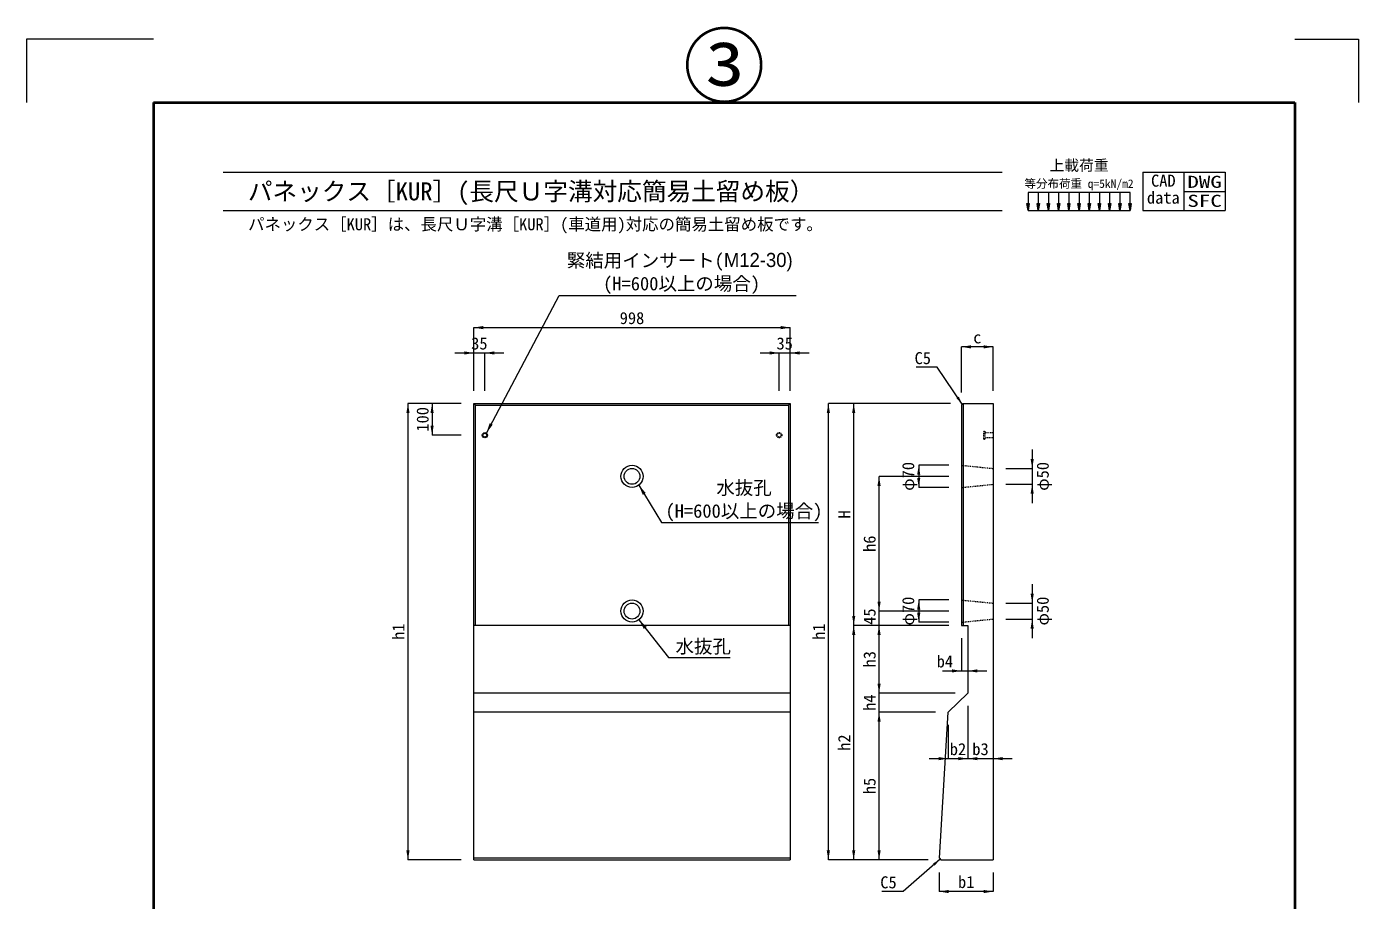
# Model space of a CAD drawing. Units: millimetres at full size, sheet at 1:20. Extents: x -5417 to 12733, y 2858 to 10283.
# Drawn here: x 8533 to 12733, y 7516 to 10273 of the extents above; entities that cross this region are included whole.
import ezdxf
from ezdxf.enums import TextEntityAlignment as Align

# ---------------------------------------------------------------- set-up
doc = ezdxf.new("R2010")
doc.units = ezdxf.units.MM
doc.header["$LTSCALE"] = 20
doc.linetypes.add('USER1', pattern=[0.27, 0.15, -0.12])
doc.linetypes.add('USER2', pattern=[0.27, 0.15, -0.12])
for name, color, linetype, lineweight in [('0_2', 7, 'Continuous', 13), ('Defpoints_3', 8, 'Continuous', 0), ('図枠', 7, 'Continuous', 5), ('寸法線', 7, 'Continuous', 9), ('引出線', 4, 'Continuous', 9), ('本体', 2, 'Continuous', 20), ('ｲﾝｻｰﾄ', 3, 'USER2', 9)]:
    doc.layers.add(name, color=color, linetype=linetype, lineweight=lineweight)
doc.layers.add('補助線', color=1, linetype='Continuous')
doc.styles.add('ＭＳ ゴシック', font='')
doc.styles.add('ＭＳ Ｐゴシック', font='')
doc.styles.get('ＭＳ ゴシック').set_extended_font_data('MS Gothic')
doc.styles.get('ＭＳ Ｐゴシック').set_extended_font_data('MS PGothic')

# ---------------------------------------------------------------- blocks, each defined once
blk = doc.blocks.new('filled_arrow')
at = {"color": 0, "linetype": 'Continuous', "lineweight": -2}
blk.add_solid([(7.5, 1.25), (0, 0), (7.5, -1.25)], dxfattribs=at)

msp = doc.modelspace()

# ---------------------------------------------------------------- hatches: boundary and pattern name
at = {"layer": '0_2'}
for points in [[(11687.82, 9714.91), (11695.02, 9714.91), (11691.42, 9693.31)], [(11720.01, 9714.91), (11727.21, 9714.91), (11723.61, 9693.31)], [(11752.19, 9714.91), (11759.39, 9714.91), (11755.79, 9693.31)], [(11784.38, 9714.91), (11791.58, 9714.91), (11787.98, 9693.31)], [(11816.56, 9714.91), (11823.76, 9714.91), (11820.16, 9693.31)], [(11848.75, 9714.91), (11855.95, 9714.91), (11852.35, 9693.31)], [(11880.93, 9714.91), (11888.13, 9714.91), (11884.53, 9693.31)], [(11913.11, 9714.91), (11920.31, 9714.91), (11916.71, 9693.31)], [(11945.3, 9714.91), (11952.5, 9714.91), (11948.9, 9693.31)], [(11977.48, 9714.91), (11984.68, 9714.91), (11981.08, 9693.31)], [(12009.67, 9714.91), (12016.87, 9714.91), (12013.27, 9693.31)]]:
    msp.add_hatch(color=256, dxfattribs=at).paths.add_polyline_path(points)

# ---------------------------------------------------------------- linework, layer by layer
for p, q in [((12053.27, 9813.31), (12313.27, 9813.31)), ((12053.27, 9813.31), (12053.27, 9693.31)), ((12183.27, 9813.31), (12183.27, 9693.31)), ((12313.27, 9813.31), (12313.27, 9693.31)), ((12013.27, 9750.1), (11691.42, 9750.1)), ((11691.42, 9750.1), (11691.42, 9693.31)), ((11723.61, 9750.1), (11723.61, 9693.31)), ((11755.79, 9750.1), (11755.79, 9693.31)), ((11787.98, 9750.1), (11787.98, 9693.31)), ((11820.16, 9750.1), (11820.16, 9693.31)), ((11852.35, 9750.1), (11852.35, 9693.31)), ((11884.53, 9750.1), (11884.53, 9693.31)), ((11916.71, 9750.1), (11916.71, 9693.31)), ((11948.9, 9750.1), (11948.9, 9693.31)), ((11981.08, 9750.1), (11981.08, 9693.31)), ((12013.27, 9693.31), (12013.27, 9750.1)), ((12183.27, 9753.31), (12313.27, 9753.31)), ((11691.42, 9693.31), (12013.27, 9693.31)), ((12053.27, 9693.31), (12313.27, 9693.31))]:
    msp.add_line(p, q, dxfattribs=at)
for points in [[(11687.82, 9714.91), (11695.02, 9714.91), (11691.42, 9693.31)], [(11720.01, 9714.91), (11727.21, 9714.91), (11723.61, 9693.31)], [(11752.19, 9714.91), (11759.39, 9714.91), (11755.79, 9693.31)], [(11784.38, 9714.91), (11791.58, 9714.91), (11787.98, 9693.31)], [(11816.56, 9714.91), (11823.76, 9714.91), (11820.16, 9693.31)], [(11848.75, 9714.91), (11855.95, 9714.91), (11852.35, 9693.31)], [(11880.93, 9714.91), (11888.13, 9714.91), (11884.53, 9693.31)], [(11913.11, 9714.91), (11920.31, 9714.91), (11916.71, 9693.31)], [(11945.3, 9714.91), (11952.5, 9714.91), (11948.9, 9693.31)], [(11977.48, 9714.91), (11984.68, 9714.91), (11981.08, 9693.31)], [(12009.67, 9714.91), (12016.87, 9714.91), (12013.27, 9693.31)]]:
    msp.add_lwpolyline(points, close=True, dxfattribs=at)
at = {"layer": 'Defpoints_3', "color": 7, "lineweight": 13}
for p, q in [((8533.27, 10233.31), (8533.27, 10033.31)), ((8933.27, 10233.31), (8533.27, 10233.31)), ((12533.27, 10233.31), (12733.27, 10233.31)), ((12733.27, 10233.31), (12733.27, 10033.31))]:
    msp.add_line(p, q, dxfattribs=at)
at = {"layer": '図枠', "lineweight": 40}
for p, q in [((8933.27, 10033.31), (12533.27, 10033.31)), ((8933.27, 10033.31), (8933.27, 4493.31)), ((12533.27, 10033.31), (12533.27, 4493.31))]:
    msp.add_line(p, q, dxfattribs=at)
at = {"layer": '図枠', "lineweight": 13}
for p, q in [((9153.27, 9813.31), (11609.64, 9813.31)), ((9153.27, 9693.31), (11609.64, 9693.31))]:
    msp.add_line(p, q, dxfattribs=at)
at = {"layer": '寸法線'}
for p, q in [((9943.51, 9323.36), (10941.51, 9323.36)), ((9943.51, 9123.95), (9943.51, 9323.36)), ((10941.51, 9123.95), (10941.51, 9323.36)), ((9883.51, 9243.36), (10038.51, 9243.36)), ((9943.51, 9123.95), (9943.51, 9243.36)), ((9978.51, 9123.95), (9978.51, 9243.36)), ((10846.51, 9243.36), (11001.51, 9243.36)), ((10906.51, 9123.95), (10906.51, 9243.36)), ((10941.51, 9123.95), (10941.51, 9243.36)), ((11581.59, 9262.65), (11481.59, 9262.65)), ((11481.59, 9118.95), (11481.59, 9262.65)), ((11581.59, 9123.95), (11581.59, 9262.65)), ((9735.87, 9083.95), (9735.87, 7643.95)), ((9903.51, 9083.95), (9735.87, 9083.95)), ((9811.98, 9083.95), (9811.98, 8983.95)), ((9903.51, 9083.95), (9811.98, 9083.95)), ((11061.68, 7643.95), (11061.68, 9083.95)), ((11446.59, 9083.95), (11061.68, 9083.95)), ((11141.68, 8383.95), (11141.68, 9083.95)), ((11446.59, 9083.95), (11141.68, 9083.95)), ((9903.51, 8983.95), (9811.98, 8983.95)), ((11704.55, 8938.95), (11704.55, 8768.95)), ((11346.73, 8888.95), (11346.73, 8818.95)), ((11441.59, 8888.95), (11346.73, 8888.95)), ((11621.59, 8878.95), (11704.55, 8878.95)), ((11221.68, 8428.95), (11221.68, 8853.95)), ((11441.59, 8853.95), (11221.68, 8853.95)), ((11621.59, 8828.95), (11704.55, 8828.95)), ((11441.59, 8818.95), (11346.73, 8818.95)), ((11221.68, 8323.95), (11221.68, 8488.95)), ((11704.55, 8513.95), (11704.55, 8343.95)), ((11346.73, 8463.95), (11346.73, 8393.95)), ((11441.59, 8463.95), (11346.73, 8463.95)), ((11621.59, 8453.95), (11704.55, 8453.95)), ((11441.59, 8428.95), (11221.68, 8428.95)), ((11441.59, 8428.95), (11221.68, 8428.95)), ((11621.59, 8403.95), (11704.55, 8403.95)), ((11141.68, 7643.95), (11141.68, 8383.95)), ((11441.59, 8383.95), (11141.68, 8383.95)), ((11441.59, 8383.95), (11141.68, 8383.95)), ((11221.68, 8169.95), (11221.68, 8383.95)), ((11441.59, 8383.95), (11221.68, 8383.95)), ((11441.59, 8383.95), (11221.68, 8383.95)), ((11441.59, 8393.95), (11346.73, 8393.95)), ((11481.59, 8343.95), (11481.59, 8240.14)), ((11501.59, 8343.95), (11501.59, 8240.14)), ((11421.59, 8240.14), (11561.59, 8240.14)), ((11221.68, 8049.95), (11221.68, 8229.95)), ((11461.59, 8169.95), (11221.68, 8169.95)), ((11461.59, 8169.95), (11221.68, 8169.95)), ((11221.68, 7643.95), (11221.68, 8109.95)), ((11399.59, 8109.95), (11221.68, 8109.95)), ((11399.59, 8109.95), (11221.68, 8109.95)), ((11501.59, 8129.95), (11501.59, 7963.44)), ((11501.59, 8129.95), (11501.59, 7963.44)), ((11581.59, 8129.95), (11581.59, 7963.44)), ((11439.59, 8069.95), (11439.59, 7963.44)), ((11379.59, 7963.44), (11561.59, 7963.44)), ((11441.59, 7963.44), (11641.59, 7963.44)), ((9903.51, 7643.95), (9735.87, 7643.95)), ((11376.59, 7643.95), (11061.68, 7643.95)), ((11376.59, 7643.95), (11141.68, 7643.95)), ((11371.59, 7643.95), (11221.68, 7643.95)), ((11411.59, 7603.95), (11411.59, 7544.16)), ((11581.59, 7603.95), (11581.59, 7544.16)), ((11581.59, 7544.16), (11411.59, 7544.16))]:
    msp.add_line(p, q, dxfattribs=at)
at = {"layer": '引出線'}
for points in [[(9983.19, 8990.74), (10213.16, 9425.05), (10960.02, 9425.05)], [(11484.09, 9081.45), (11405.32, 9198.11), (11338.42, 9198.11)], [(10464.12, 8826.42), (10535.9, 8708.54), (11030.77, 8708.54)], [(10464.12, 8401.42), (10557.27, 8282.7), (10751.76, 8282.7)], [(11414.24, 7646.45), (11297.22, 7544.16), (11230.32, 7544.16)]]:
    msp.add_lwpolyline(points, dxfattribs=at)
at = {"layer": '本体', "lineweight": 13}
for p, q in [((9943.51, 9083.95), (10941.51, 9083.95)), ((9943.51, 7643.95), (9943.51, 9083.95)), ((10941.51, 9083.95), (10941.51, 7643.95)), ((11486.59, 9083.95), (11481.59, 9078.95)), ((11481.59, 9078.95), (11481.59, 8383.95)), ((11486.59, 9083.95), (11581.59, 9083.95)), ((11581.59, 9083.95), (11581.59, 7643.95)), ((10941.51, 8383.95), (9943.51, 8383.95)), ((11481.59, 8383.95), (11501.59, 8383.95)), ((11501.59, 8383.95), (11501.59, 8169.95)), ((10941.51, 8169.95), (9943.51, 8169.95)), ((11501.59, 8169.95), (11439.59, 8109.95)), ((10941.51, 8109.95), (9943.51, 8109.95)), ((11411.89, 7648.94), (11439.59, 8109.95)), ((11411.89, 7648.94), (11416.59, 7643.95)), ((9943.51, 7643.95), (10941.51, 7643.95)), ((11416.59, 7643.95), (11581.59, 7643.95))]:
    msp.add_line(p, q, dxfattribs=at)
at = {"layer": '本体', "lineweight": 5}
for p, q in [((9948.51, 9078.95), (9943.51, 9083.95)), ((9948.51, 9078.95), (10936.51, 9078.95)), ((9948.51, 8383.95), (9948.51, 9078.95)), ((10936.51, 9078.95), (10941.51, 9083.95)), ((10936.51, 9078.95), (10936.51, 8383.95)), ((11486.59, 9083.95), (11486.59, 8383.95)), ((10941.51, 7648.94), (9943.51, 7648.94))]:
    msp.add_line(p, q, dxfattribs=at)
at = {"layer": '本体', "linetype": 'USER1', "lineweight": 13}
for p, q in [((11481.59, 8888.95), (11581.59, 8878.95)), ((11481.59, 8818.95), (11581.59, 8828.95)), ((11481.59, 8463.95), (11581.59, 8453.95)), ((11481.59, 8393.95), (11581.59, 8403.95))]:
    msp.add_line(p, q, dxfattribs=at)
at = {"layer": '本体', "lineweight": 13}
for centre in [(10442.51, 8853.95), (10442.51, 8428.95)]:
    msp.add_circle(centre, 35, dxfattribs=at)
at = {"layer": '本体', "lineweight": 5}
for centre in [(10442.51, 8853.95), (10442.51, 8428.95)]:
    msp.add_circle(centre, 25, dxfattribs=at)
at = {"layer": 'ｲﾝｻｰﾄ'}
for p, q in [((11551.59, 8971.45), (11551.59, 8996.45)), ((11551.59, 8996.45), (11555.59, 8996.45)), ((11555.59, 8996.45), (11555.59, 8971.45)), ((11555.59, 8992.2), (11581.59, 8992.2)), ((11581.59, 8992.2), (11581.59, 8975.7)), ((11555.59, 8971.45), (11551.59, 8971.45)), ((11551.59, 8971.45), (11555.59, 8971.45)), ((11555.59, 8971.45), (11551.59, 8971.45)), ((11581.59, 8975.7), (11555.59, 8975.7))]:
    msp.add_line(p, q, dxfattribs=at)
at = {"layer": 'ｲﾝｻｰﾄ', "linetype": 'Continuous'}
for radius in [8.25, 6]:
    msp.add_circle((9978.51, 8983.95), radius, dxfattribs=at)
at = {"layer": 'ｲﾝｻｰﾄ'}
for radius in [8.25, 6]:
    msp.add_circle((10906.51, 8983.95), radius, dxfattribs=at)

# ---------------------------------------------------------------- block references
at = {"layer": '寸法線', "xscale": 4, "yscale": 4}
for p in [(9943.51, 9323.36), (9978.51, 9243.36), (10941.51, 9243.36), (11481.59, 9262.65), (11501.59, 8240.14), (11501.59, 7963.44), (11581.59, 7963.44), (11411.59, 7544.16)]:
    msp.add_blockref('filled_arrow', p, dxfattribs=at)
for p, rotation in [((10941.51, 9323.36), 180), ((9943.51, 9243.36), 180), ((10906.51, 9243.36), 180), ((11581.59, 9262.65), 180), ((9735.87, 9083.95), 270), ((9811.98, 9083.95), 270), ((11061.68, 9083.95), 270), ((11141.68, 9083.95), 270), ((9811.98, 8983.95), 90), ((11704.55, 8878.95), 90), ((11346.73, 8888.95), 270), ((11221.68, 8853.95), 270), ((11346.73, 8818.95), 90), ((11704.55, 8828.95), 270), ((11221.68, 8428.95), 90), ((11221.68, 8428.95), 90), ((11346.73, 8463.95), 270), ((11704.55, 8453.95), 90), ((11141.68, 8383.95), 90), ((11346.73, 8393.95), 90), ((11704.55, 8403.95), 270), ((11141.68, 8383.95), 270), ((11221.68, 8383.95), 270), ((11221.68, 8383.95), 270), ((11481.59, 8240.14), 180), ((11221.68, 8169.95), 90), ((11221.68, 8169.95), 90), ((11221.68, 8109.95), 270), ((11221.68, 8109.95), 270), ((11439.59, 7963.44), 180), ((11501.59, 7963.44), 180), ((9735.87, 7643.95), 90), ((11061.68, 7643.95), 90), ((11141.68, 7643.95), 90), ((11221.68, 7643.95), 90), ((11581.59, 7544.16), 180)]:
    msp.add_blockref('filled_arrow', p, dxfattribs=dict(at, rotation=rotation))
at = {"layer": '引出線'}
for p, xscale, yscale, rotation in [((11484.09, 9081.45), 3.47, 3.47, 124), ((9983.19, 8990.74), 4.33, 4.33, 62.1), ((10464.12, 8826.42), 4.33, 4.33, 301.3), ((10464.12, 8401.42), 4.33, 4.33, 308.1), ((11414.24, 7646.45), 3.47, 3.47, 221.2)]:
    msp.add_blockref('filled_arrow', p, dxfattribs=dict(at, xscale=xscale, yscale=yscale, rotation=rotation))

# ---------------------------------------------------------------- texts
at = {"layer": '0_2', "style": 'ＭＳ ゴシック'}
for s, height, p in [('上載荷重', 34.18, (11852.35, 9835.41)), ('等分布荷重 q=5kN/m2', 26.58, (11852.35, 9777.55))]:
    msp.add_text(s, height=height, dxfattribs=at).set_placement(p, align=Align.MIDDLE_CENTER)
for s, p in [('CAD', (12079.42, 9806.01)), ('data', (12066.47, 9752.41))]:
    msp.add_text(s, height=37.98, dxfattribs=at).set_placement(p, align=Align.TOP_LEFT)
at = {"layer": '0_2', "style": 'ＭＳ ゴシック', "width": 1.4}
for s, p in [('DWG', (12248.27, 9783.31)), ('SFC', (12248.27, 9723.31))]:
    msp.add_text(s, height=37.98, dxfattribs=at).set_placement(p, align=Align.MIDDLE_CENTER)
at = {"layer": '図枠', "style": 'ＭＳ ゴシック'}
for s, height, p in [('\u3000パネックス［KUR］(長尺Ｕ字溝対応簡易土留め板）', 56.96, (9153.27, 9753.31)), ('パネックス［KUR］は、長尺Ｕ字溝［KUR］(車道用)対応の簡易土留め板です。', 37.98, (9231.7, 9649.49))]:
    msp.add_text(s, height=height, dxfattribs=at).set_placement(p, align=Align.MIDDLE_LEFT)
at = {"layer": '寸法線', "style": 'ＭＳ ゴシック'}
for s, p in [('998', (10442.51, 9353.36)), ('35', (9961.01, 9273.36)), ('35', (10924.01, 9273.36)), ('c', (11531.59, 9292.65)), ('b4', (11429.29, 8270.14)), ('b2', (11470.59, 7993.44)), ('b3', (11541.59, 7993.44)), ('b1', (11496.59, 7574.16))]:
    msp.add_text(s, height=37.98, dxfattribs=at).set_placement(p, align=Align.MIDDLE_CENTER)
for s, p in [('100', (9781.98, 9033.95)), ('φ70', (11313.49, 8853.95)), ('φ50', (11737.8, 8853.95)), ('H', (11111.68, 8733.95)), ('h6', (11191.68, 8641.45)), ('φ70', (11313.49, 8428.95)), ('φ50', (11737.8, 8428.95)), ('45', (11191.68, 8411.58)), ('h1', (9705.87, 8363.95)), ('h1', (11031.68, 8363.95)), ('h3', (11191.68, 8276.95)), ('h4', (11191.68, 8139.95)), ('h2', (11111.68, 8013.95)), ('h5', (11191.68, 7876.95))]:
    msp.add_text(s, height=37.98, rotation=90, dxfattribs=at).set_placement(p, align=Align.MIDDLE_CENTER)
at = {"layer": '引出線'}
for s, height, style, p in [('緊結用インサート(', 42.72, 'ＭＳ ゴシック', (10236.9, 9501.21)), ('M12-30)', 44.54, 'ＭＳ Ｐゴシック', (10732.23, 9501.21)), ('(H=600以上の場合)', 42.72, 'ＭＳ ゴシック', (10351.42, 9428.08)), ('水抜孔', 42.72, 'ＭＳ ゴシック', (10708.42, 8783.83)), ('(H=600以上の場合)', 42.72, 'ＭＳ ゴシック', (10548.16, 8710.7))]:
    msp.add_text(s, height=height, dxfattribs=dict(at, style=style)).set_placement(p, align=Align.BOTTOM_LEFT)
at = {"layer": '引出線', "style": 'ＭＳ ゴシック'}
for p in [(11385.32, 9246.11), (11277.22, 7592.16)]:
    msp.add_text('C5', height=37.98, dxfattribs=at).set_placement(p, align=Align.TOP_RIGHT)
msp.add_text('水抜孔', height=42.72, dxfattribs=at).set_placement((10667.02, 8338.98), align=Align.TOP_CENTER)
at = {"layer": '補助線', "style": 'ＭＳ ゴシック'}
msp.add_text('③', height=189.9, dxfattribs=at).set_placement((10733.27, 9996.9), align=Align.BOTTOM_CENTER)

doc.saveas('drawing.dxf')
